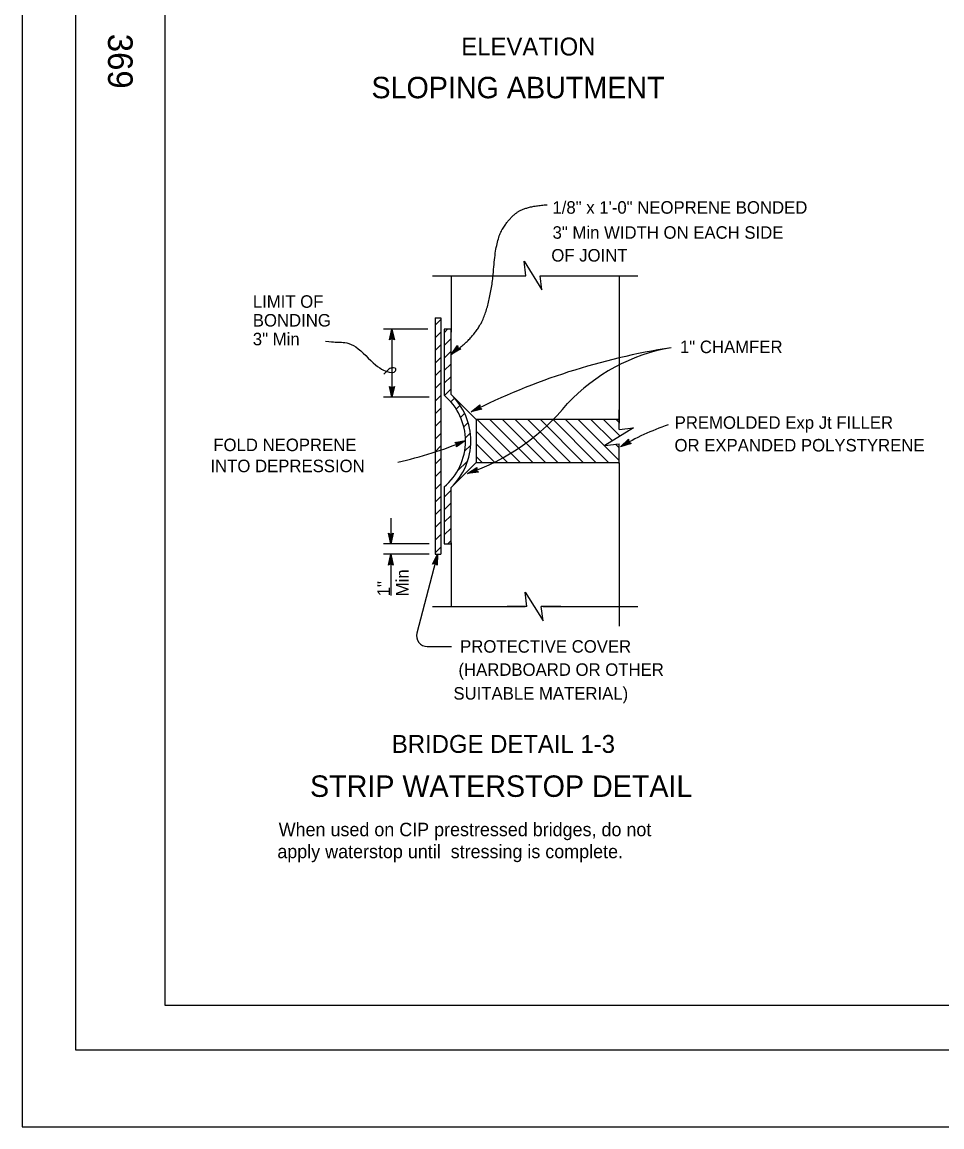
# Model space of a CAD drawing. Extents: x -894 to 866, y -472 to 714.
# Drawn here: x -894 to -379, y -472 to 146 of the extents above; entities that cross this region are included whole.
import ezdxf

# ---------------------------------------------------------------- set-up
doc = ezdxf.new("R2010")
doc.units = 0
for name, color, linetype in [('border_PLOTTING-ELEMENTS', 7, 'Continuous'), ('border_rw_22x34_Cut_Lines', 7, 'Continuous'), ('border_SHEET', 7, 'Continuous'), ('border_WITHIN-BORDER-anno', 7, 'Continuous'), ('wall_SW-DETAIL', 7, 'Continuous'), ('wall_SW-DETAIL-anno', 7, 'Continuous')]:
    doc.layers.add(name, color=color, linetype=linetype)

msp = doc.modelspace()

# ---------------------------------------------------------------- linework, layer by layer
at = {"layer": 'border_PLOTTING-ELEMENTS'}
for points in [[(-894.04, -472.44), (865.96, -472.44), (865.96, 713.56), (-894.04, 713.56)], [(-864.04, 670.56), (835.96, 670.56), (835.96, -429.44), (-864.04, -429.44)]]:
    msp.add_lwpolyline(points, close=True, dxfattribs=at)
at = {"layer": 'border_rw_22x34_Cut_Lines'}
msp.add_lwpolyline([(-864.04, 670.56), (835.96, 670.56), (835.96, -429.44), (-864.04, -429.44)], close=True, dxfattribs=at)
at = {"layer": 'border_SHEET'}
for p, q in [((-814.04, -404.44), (-814.04, 645.56)), ((810.96, -404.44), (-814.04, -404.44))]:
    msp.add_line(p, q, dxfattribs=at)
at = {"layer": 'wall_SW-DETAIL'}
for p, q in [((-664.44, 3.76), (-612.19, 3.76)), ((-654.01, 3.76), (-654.01, -27.9)), ((-604.19, 3.76), (-549.58, 3.76)), ((-559.91, 3.76), (-559.91, -35.69)), ((-662.91, -23.99), (-659.91, -20.99)), ((-662.83, -19.9), (-662.83, -152.12)), ((-662.83, -19.9), (-659.79, -19.9)), ((-659.79, -19.9), (-659.79, -152.12)), ((-662.91, -31.06), (-659.91, -28.06)), ((-654.01, -26.24), (-657.91, -26.24)), ((-657.91, -26.24), (-657.91, -63.14)), ((-657.91, -28.17), (-655.98, -26.24)), ((-654.01, -62.74), (-654.01, -26.24)), ((-662.91, -38.13), (-659.91, -35.13)), ((-657.91, -35.24), (-654.01, -31.34)), ((-559.91, -34.74), (-559.91, -78.82)), ((-662.91, -45.2), (-659.91, -42.2)), ((-657.91, -42.31), (-654.01, -38.41)), ((-662.91, -52.27), (-659.91, -49.27)), ((-657.91, -49.38), (-654.01, -45.48)), ((-657.91, -56.45), (-654.01, -52.56)), ((-662.91, -59.35), (-659.91, -56.35)), ((-657.68, -63.3), (-654.01, -59.63)), ((-662.91, -66.42), (-659.91, -63.42)), ((-654.15, -66.84), (-652.1, -64.78)), ((-639.91, -76.74), (-654, -62.74)), ((-662.91, -73.49), (-659.91, -70.49)), ((-651.12, -70.87), (-649, -68.76)), ((-648.68, -75.51), (-646.43, -73.26)), ((-559.91, -82.28), (-559.91, -71.28)), ((-662.91, -80.56), (-659.91, -77.56)), ((-646.9, -80.8), (-644.48, -78.38)), ((-559.91, -76.74), (-639.91, -76.74)), ((-639.91, -76.74), (-639.91, -100.74)), ((-615.38, -100.74), (-639.38, -76.74)), ((-608.31, -100.74), (-632.31, -76.74)), ((-601.24, -100.74), (-625.24, -76.74)), ((-594.17, -100.74), (-618.17, -76.74)), ((-587.1, -100.74), (-611.1, -76.74)), ((-580.02, -100.74), (-604.02, -76.74)), ((-572.95, -100.74), (-596.95, -76.74)), ((-565.88, -100.74), (-589.88, -76.74)), ((-559.91, -99.64), (-582.81, -76.74)), ((-563.75, -88.73), (-575.74, -76.74)), ((-559.53, -85.88), (-568.67, -76.74)), ((-559.91, -78.43), (-561.6, -76.74)), ((-559.91, -81), (-559.91, -76.74)), ((-662.91, -87.63), (-659.91, -84.63)), ((-646.01, -86.97), (-643.22, -84.19)), ((-622.45, -100.74), (-639.91, -83.28)), ((-662.91, -94.7), (-659.91, -91.7)), ((-646.45, -94.49), (-642.99, -91.03)), ((-629.52, -100.74), (-639.91, -90.35)), ((-559.91, -92.57), (-561.93, -90.55)), ((-559.91, -101.28), (-559.91, -90.28)), ((-559.91, -100.74), (-559.91, -91.95)), ((-662.91, -101.77), (-659.91, -98.77)), ((-636.59, -100.74), (-639.91, -97.42)), ((-639.91, -100.74), (-654, -114.74)), ((-650.5, -105.61), (-644.7, -99.81)), ((-639.91, -100.74), (-559.91, -100.74)), ((-559.91, -100.87), (-559.91, -192.32)), ((-662.91, -108.84), (-659.91, -105.84)), ((-662.91, -115.91), (-659.91, -112.91)), ((-657.91, -114.44), (-657.91, -146.24)), ((-657.91, -120.09), (-654.01, -116.19)), ((-654.01, -146.24), (-654.01, -114.74)), ((-662.91, -122.98), (-659.91, -119.98)), ((-657.91, -127.16), (-654.01, -123.27)), ((-662.91, -130.06), (-659.91, -127.06)), ((-662.91, -137.13), (-659.91, -134.13)), ((-657.91, -134.23), (-654.01, -130.34)), ((-662.91, -144.2), (-659.91, -141.2)), ((-657.91, -141.3), (-654.01, -137.41)), ((-662.88, -151.24), (-659.91, -148.27)), ((-657.91, -146.24), (-654.01, -146.24)), ((-655.77, -146.24), (-654.01, -144.48)), ((-654.01, -145.71), (-654.01, -181.24)), ((-662.83, -152.12), (-659.79, -152.12)), ((-559.91, -154.51), (-559.91, -181.24)), ((-664.44, -181.24), (-612.47, -181.24)), ((-611.54, -181.27), (-622.54, -181.27)), ((-592.54, -181.27), (-603.54, -181.27)), ((-602.53, -181.24), (-549.58, -181.24))]:
    msp.add_line(p, q, dxfattribs=at)
for points in [[(-612.19, 3.76), (-613.19, 11.78), (-603.19, -4.22), (-604.19, 3.76)], [(-559.91, -82.28), (-551.91, -81.28), (-567.91, -91.28), (-559.91, -90.28)], [(-611.54, -181.27), (-612.54, -173.27), (-602.54, -189.27), (-603.54, -181.27)]]:
    msp.add_lwpolyline(points, dxfattribs=at)
for centre, radius, start, end in [((-679.36, -88.75), 33.45, 309.87312, 50.10381), ((-678.93, -88.74), 36.02, 313.79381, 46.20619)]:
    msp.add_arc(centre, radius, start, end, dxfattribs=at)
at = {"layer": 'wall_SW-DETAIL-anno'}
for p, q in [((-667.04, -26.24), (-691.89, -26.24)), ((-688.4, -32.21), (-687.06, -26.21)), ((-688.04, -31.99), (-687.06, -27.59)), ((-687.68, -31.76), (-687.06, -28.97)), ((-687.33, -31.58), (-687.06, -30.35)), ((-687.06, -26.21), (-687.06, -64.18)), ((-687.06, -26.21), (-687.06, -26.21)), ((-687.06, -26.21), (-685.73, -32.21)), ((-687.06, -28.97), (-686.43, -31.8)), ((-687.06, -30.35), (-686.79, -31.56)), ((-687.05, -27.6), (-686.09, -31.97)), ((-687.06, -31.41), (-688.4, -32.21)), ((-688.4, -32.21), (-688.4, -32.21)), ((-685.73, -32.21), (-687.06, -31.41)), ((-685.73, -32.21), (-685.73, -32.21)), ((-653.95, -40.25), (-650.36, -35.26)), ((-652.91, -39.32), (-650.3, -35.68)), ((-651.89, -38.41), (-650.2, -36.06)), ((-649.39, -37.01), (-651.89, -38.41)), ((-650.86, -37.49), (-650.13, -36.48)), ((-649.76, -36.87), (-650.86, -37.49)), ((-650.36, -35.26), (-650.36, -35.26)), ((-650.36, -35.26), (-650.07, -36.78)), ((-650.07, -36.78), (-648.58, -37.25)), ((-648.58, -37.25), (-653.95, -40.25)), ((-653.95, -40.25), (-653.95, -40.25)), ((-648.98, -37.13), (-652.92, -39.33)), ((-648.58, -37.25), (-648.58, -37.25)), ((-687.06, -64.18), (-688.39, -58.18)), ((-688.39, -58.18), (-688.39, -58.18)), ((-688.39, -58.18), (-687.06, -58.98)), ((-687.06, -62.79), (-688.03, -58.41)), ((-687.05, -61.41), (-687.68, -58.59)), ((-687.05, -60.03), (-687.32, -58.82)), ((-687.06, -58.98), (-685.72, -58.18)), ((-685.72, -58.18), (-687.06, -64.18)), ((-686.07, -58.39), (-687.06, -62.8)), ((-686.43, -58.63), (-687.05, -61.41)), ((-686.78, -58.8), (-687.05, -60.03)), ((-685.72, -58.18), (-685.72, -58.18)), ((-666.35, -64.18), (-691.89, -64.18)), ((-687.06, -64.18), (-687.06, -64.18)), ((-642.73, -72.45), (-637.97, -68.56)), ((-636.77, -70.95), (-642.73, -72.45)), ((-642.73, -72.45), (-642.73, -72.45)), ((-637.13, -70.73), (-641.5, -71.83)), ((-641.49, -71.82), (-638.02, -68.99)), ((-640.26, -71.21), (-638.02, -69.38)), ((-637.5, -70.51), (-640.26, -71.21)), ((-639.03, -70.59), (-638.07, -69.81)), ((-637.81, -70.28), (-639.03, -70.59)), ((-637.97, -68.56), (-638.09, -70.11)), ((-638.09, -70.11), (-636.77, -70.95)), ((-637.97, -68.56), (-637.97, -68.56)), ((-636.77, -70.95), (-636.77, -70.95)), ((-651.98, -89.57), (-645.92, -88.53)), ((-650.73, -90.51), (-651.98, -89.57)), ((-651.98, -89.57), (-651.98, -89.57)), ((-651.65, -89.82), (-647.2, -89.05)), ((-651.29, -90.06), (-648.48, -89.58)), ((-651, -90.31), (-649.76, -90.1)), ((-645.92, -88.53), (-650.97, -92.04)), ((-650.97, -92.04), (-650.73, -90.51)), ((-650.97, -92.04), (-650.97, -92.04)), ((-647.21, -89.06), (-650.89, -91.62)), ((-648.48, -89.58), (-650.86, -91.23)), ((-649.76, -90.1), (-650.77, -90.81)), ((-645.92, -88.53), (-645.92, -88.53)), ((-559.14, -91.94), (-554.66, -87.74)), ((-553.3, -90.04), (-559.14, -91.94)), ((-559.14, -91.94), (-559.14, -91.94)), ((-557.95, -91.23), (-554.68, -88.17)), ((-553.66, -89.84), (-557.95, -91.24)), ((-556.76, -90.54), (-554.65, -88.56)), ((-554.05, -89.65), (-556.76, -90.54)), ((-555.57, -89.83), (-554.67, -88.99)), ((-554.38, -89.44), (-555.57, -89.83)), ((-554.66, -87.74), (-554.67, -89.29)), ((-554.67, -89.29), (-553.3, -90.04)), ((-554.66, -87.74), (-554.66, -87.74)), ((-553.3, -90.04), (-553.3, -90.04)), ((-644.79, -106.82), (-639.53, -103.63)), ((-643.47, -106.37), (-639.64, -104.04)), ((-642.17, -105.93), (-639.7, -104.43)), ((-640.86, -105.49), (-639.8, -104.85)), ((-639.54, -103.63), (-639.86, -105.15)), ((-639.53, -103.63), (-639.53, -103.63)), ((-638.67, -106.16), (-644.79, -106.82)), ((-644.79, -106.82), (-644.79, -106.82)), ((-638.99, -105.89), (-643.48, -106.38)), ((-639.33, -105.62), (-642.17, -105.93)), ((-639.61, -105.35), (-640.86, -105.49)), ((-639.86, -105.15), (-638.67, -106.16)), ((-638.67, -106.16), (-638.67, -106.16)), ((-687.75, -131.84), (-687.75, -146.24)), ((-687.75, -146.24), (-689.08, -140.24)), ((-689.08, -140.24), (-689.08, -140.24)), ((-689.08, -140.24), (-687.75, -141.04)), ((-687.75, -144.85), (-688.72, -140.47)), ((-687.74, -143.48), (-688.37, -140.65)), ((-687.74, -142.1), (-688.01, -140.89)), ((-687.75, -141.04), (-686.41, -140.24)), ((-686.41, -140.24), (-687.75, -146.24)), ((-686.76, -140.46), (-687.75, -144.86)), ((-687.12, -140.69), (-687.74, -143.48)), ((-687.47, -140.87), (-687.74, -142.1)), ((-686.41, -140.24), (-686.41, -140.24)), ((-666.35, -146.24), (-691.89, -146.24)), ((-687.75, -146.24), (-687.75, -146.24)), ((-666.35, -152.12), (-691.89, -152.12)), ((-689.09, -158.12), (-687.75, -152.12)), ((-688.73, -157.9), (-687.75, -153.5)), ((-687.75, -152.12), (-687.75, -175.07)), ((-687.75, -152.12), (-687.75, -152.12)), ((-687.75, -152.12), (-686.42, -158.12)), ((-687.74, -153.51), (-686.78, -157.88)), ((-661.56, -152.12), (-673.14, -196.19)), ((-664.38, -157.58), (-661.56, -152.12)), ((-663.98, -157.46), (-661.91, -153.45)), ((-661.91, -153.46), (-662.09, -157.94)), ((-661.56, -152.12), (-661.8, -158.26)), ((-661.56, -152.12), (-661.56, -152.12)), ((-687.75, -157.32), (-689.09, -158.12)), ((-689.09, -158.12), (-689.09, -158.12)), ((-688.37, -157.67), (-687.75, -154.88)), ((-688.02, -157.49), (-687.75, -156.26)), ((-687.75, -154.88), (-687.12, -157.7)), ((-687.75, -156.26), (-687.48, -157.47)), ((-686.42, -158.12), (-687.75, -157.32)), ((-686.42, -158.12), (-686.42, -158.12)), ((-662.88, -157.15), (-664.38, -157.58)), ((-664.38, -157.58), (-664.38, -157.58)), ((-663.57, -157.33), (-662.26, -154.79)), ((-663.19, -157.24), (-662.62, -156.12)), ((-661.8, -158.26), (-662.88, -157.15)), ((-662.62, -156.12), (-662.66, -157.36)), ((-662.26, -154.79), (-662.38, -157.68)), ((-661.8, -158.26), (-661.8, -158.26)), ((-667.33, -203.71), (-653.77, -203.71))]:
    msp.add_line(p, q, dxfattribs=at)
for centre, radius, start, end in [((-472.42, -410.65), 378.67, 98.88876, 116.72847), ((-513.08, -138.89), 103.9, 99.89316, 136.84852), ((-684.49, 9.66), 123.07, 288.82171, 320.97211), ((-487.72, -212.44), 140.07, 108.66754, 120.65663), ((-732.65, 118.92), 224.87, 282.52707, 292.67111), ((-667.33, -197.71), 6, 165.28455, 270)]:
    msp.add_arc(centre, radius, start, end, dxfattribs=at)
for points, degree in [([(-653.95, -40.25), (-639.85, -30.5), (-631.35, -8.19), (-629, 23.5), (-621.67, 35.83), (-612.29, 42.58), (-600.27, 43.46)], 2), ([(-724.28, -32.94), (-718.71, -33.42), (-717.31, -33.42), (-707.8, -33.79), (-695.63, -47.99), (-687.66, -50.7), (-685.12, -50.16), (-684.58, -48.17), (-686.03, -47.62), (-688.2, -47.8), (-689.84, -49.44), (-691.65, -51.43)], 3)]:
    msp.add_open_spline(points, degree=degree, dxfattribs=at)

# ---------------------------------------------------------------- texts
at = {"layer": 'border_WITHIN-BORDER-anno'}
msp.add_text('369', height=13.78, rotation=270, dxfattribs=at).set_placement((-845.95, 139.09))
at = {"layer": 'wall_SW-DETAIL-anno'}
for s, height, p in [('ELEVATION', 10, (-648.28, 126.94)), ('SLOPING ABUTMENT', 12, (-698.57, 103)), ('1/8" x 1\'-0" NEOPRENE BONDED', 7, (-597.28, 38.43)), ('3" Min WIDTH ON EACH SIDE', 7, (-597.21, 24.42)), ('OF JOINT', 7, (-597.9, 11.65)), ('LIMIT OF', 7, (-764.94, -14.2)), ('BONDING', 7, (-764.94, -24.7)), ('3" Min', 7, (-764.94, -35.2)), ('1" CHAMFER', 7, (-525.91, -39.57)), ('PREMOLDED Exp Jt FILLER', 7, (-528.9, -81.91)), ('FOLD NEOPRENE', 7, (-787.04, -94.39)), ('OR EXPANDED POLYSTYRENE', 7, (-528.98, -94.6)), ('INTO DEPRESSION', 7, (-788.67, -106.17)), ('PROTECTIVE COVER', 7, (-648.94, -207.15)), ('(HARDBOARD OR OTHER', 7, (-649.88, -220.11)), (' SUITABLE MATERIAL)', 7, (-655.29, -233.4)), ('BRIDGE DETAIL 1-3', 10, (-687.13, -263.2)), ('STRIP WATERSTOP DETAIL', 12, (-732.93, -287.82)), ('When used on CIP prestressed bridges, do not', 7.5, (-750.46, -309.81)), ('apply waterstop until  stressing is complete.', 7.5, (-751.22, -322.11))]:
    msp.add_text(s, height=height, dxfattribs=at).set_placement(p)
for s, p in [('Min', (-677.74, -175.61)), ('1"', (-688.24, -175.61))]:
    msp.add_text(s, height=7, rotation=90, dxfattribs=at).set_placement(p)

doc.saveas('drawing.dxf')
